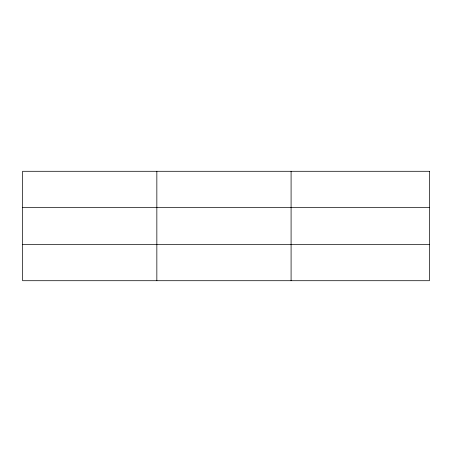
<?xml version="1.0" encoding="UTF-8"?>
<svg xmlns="http://www.w3.org/2000/svg" width="452" height="452" viewBox="0 0 452 452"><rect width="100%" height="100%" fill="white"/><g stroke="black" fill="none" stroke-linecap="round" stroke-linejoin="round"><path stroke-width="0.68" d="M156.844 280.709L156.844 171.291M291.088 280.709L291.088 171.291M22.6 207.4L429.4 207.4M22.6 244.6L429.4 244.6M429.4 171.291L429.4 280.709L22.6 280.709L22.6 171.291L429.4 171.291"/></g></svg>
